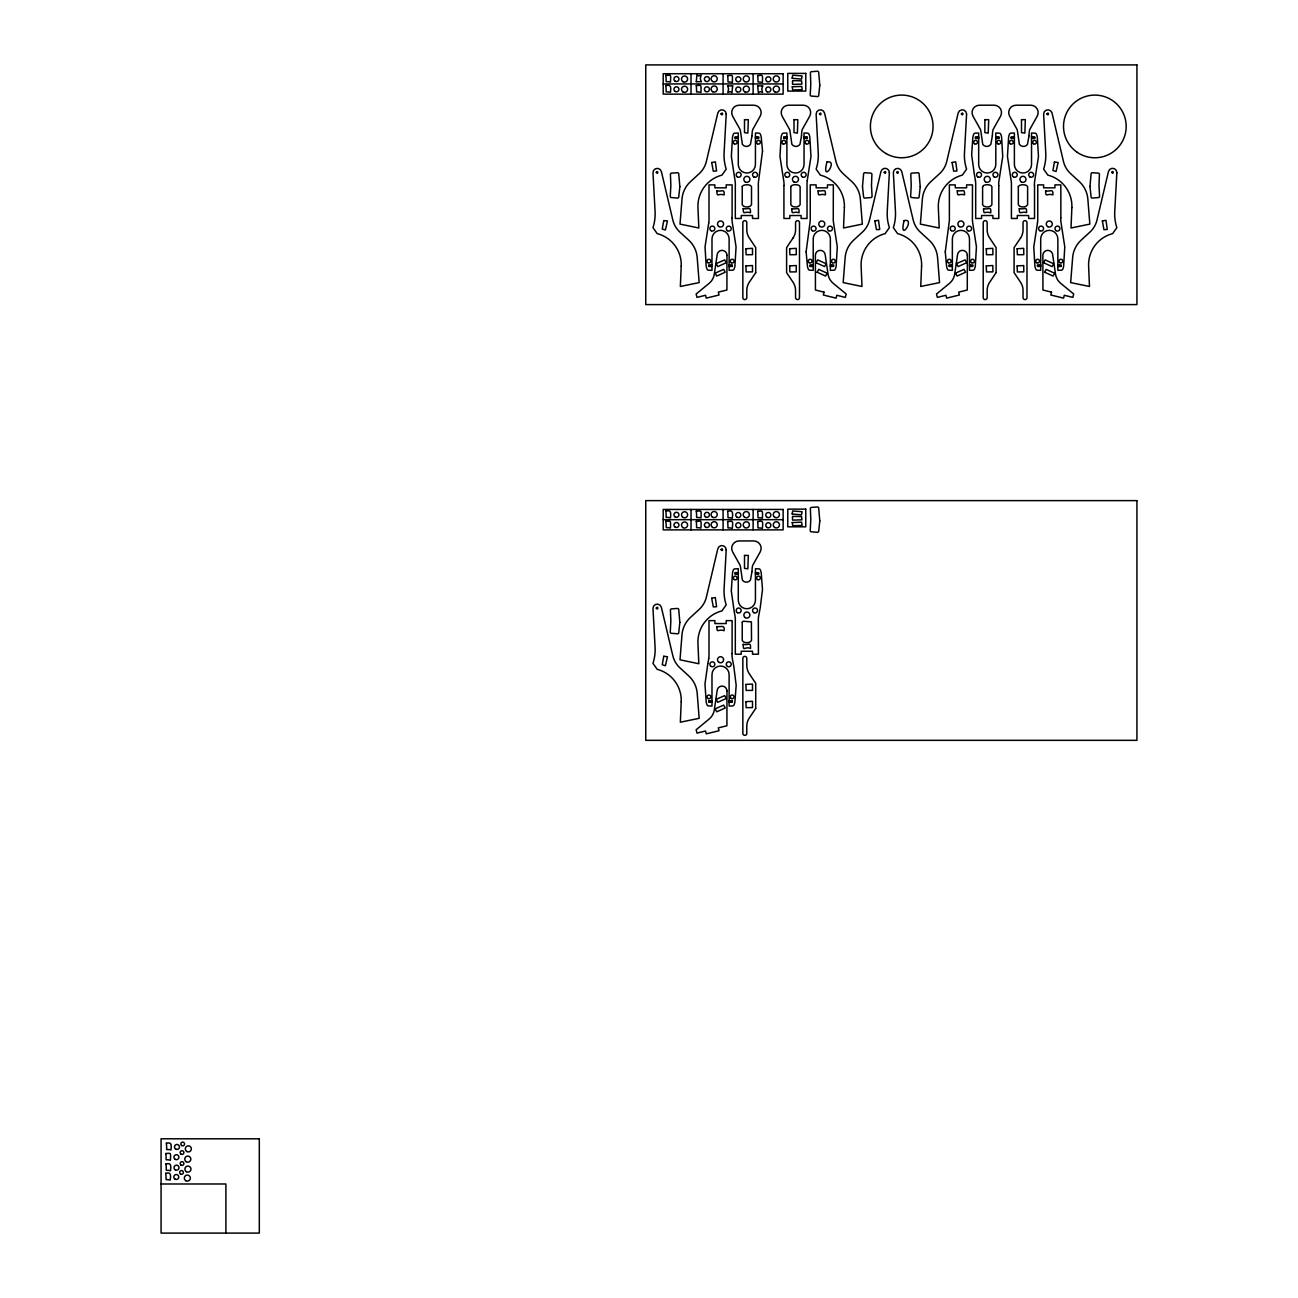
<?xml version="1.0" encoding="UTF-8"?>
<svg xmlns="http://www.w3.org/2000/svg" width="1298" height="1298" viewBox="0 0 1298 1298"><rect width="100%" height="100%" fill="white"/><g stroke="black" fill="none" stroke-linecap="round" stroke-linejoin="round"><path stroke-width="1.5" d="M701.245 81.677L696.296 81.725M727.643 85.895L732.64 85.895M757.659 85.895L762.689 85.895M708.757 222.867L705.041 246.847L706.177 266.122A61.136 61.136 0 0 0 706.437 267.388L707.086 269.27A2.239 2.239 0 0 0 708.237 270.179L711.985 270.341L711.985 238.897A8.567 8.567 0 0 1 720.552 230.33A8.567 8.567 0 0 1 729.119 238.897L729.119 270.341L732.867 270.179A2.239 2.239 0 0 0 734.019 269.27L734.652 267.388A61.136 61.136 0 0 0 734.928 266.122L736.047 246.847L732.348 222.867A22.764 22.764 0 0 1 732.023 217.853M708.757 658.605L707.913 663.343M807.259 180.487L810.974 156.506L809.838 137.231A61.136 61.136 0 0 0 809.579 135.965L808.93 134.083A2.239 2.239 0 0 0 807.794 133.175L804.046 133.013L804.046 164.457A8.567 8.567 0 0 1 795.479 173.023A8.567 8.567 0 0 1 786.896 164.457L786.896 133.013L783.165 133.175A2.239 2.239 0 0 0 782.013 134.083L781.364 135.965A61.136 61.136 0 0 0 781.104 137.231L779.968 156.506L783.684 180.487A22.764 22.764 0 0 1 784.008 185.5M1037.491 222.867L1033.776 246.847L1034.912 266.122A61.136 61.136 0 0 0 1035.171 267.388L1035.82 269.27A2.239 2.239 0 0 0 1036.972 270.179L1040.704 270.341L1040.704 238.897A8.567 8.567 0 0 1 1049.287 230.33A8.567 8.567 0 0 1 1057.854 238.897L1057.854 270.341L1061.602 270.179A2.239 2.239 0 0 0 1062.754 269.27L1063.387 267.388A61.136 61.136 0 0 0 1063.646 266.122L1064.782 246.847L1061.066 222.867A22.764 22.764 0 0 1 1060.758 217.853M760.141 608.291L762.494 589.552L761.228 572.953A61.136 61.136 0 0 0 760.969 571.704L760.336 569.822A2.239 2.239 0 0 0 759.184 568.897L755.436 568.751L755.436 600.179A8.567 8.567 0 0 1 746.869 608.762A8.567 8.567 0 0 1 738.286 600.179L738.286 568.751L734.554 568.897A2.239 2.239 0 0 0 733.402 569.822L732.753 571.704A61.136 61.136 0 0 0 732.494 572.953L731.293 590.898L734.149 611.131M707.832 663.684L704.976 683.916L706.177 701.861A61.136 61.136 0 0 0 706.437 703.127L707.086 704.992A2.239 2.239 0 0 0 708.237 705.917L711.985 706.063L711.985 674.636A8.567 8.567 0 0 1 720.552 666.052A8.567 8.567 0 0 1 729.119 674.636L729.119 706.063L732.867 705.917A2.239 2.239 0 0 0 734.019 704.992L734.652 703.127A61.136 61.136 0 0 0 734.928 701.861L736.177 685.279L733.824 666.523M759.93 609.379L758.649 616.209A22.764 22.764 0 0 0 758.34 621.223L758.421 654.208L752.516 654.208L752.516 651.255L741.207 651.255L741.207 654.208L735.317 654.208L735.317 621.223A22.764 22.764 0 0 0 735.025 616.226L734.295 611.812M696.28 81.628L696.929 74.813L698.713 75.982L701.147 75.106L700.287 78.626L701.245 81.628M732.64 85.895L731.975 92.726L730.174 91.558L727.772 92.466L728.6 88.994L727.643 85.895M762.689 85.895L761.731 88.945L762.575 92.434L760.174 91.59L758.324 92.742L757.659 85.895M663.197 83.932L783.132 83.932M738.286 136.89L735.074 136.89L735.074 138.432L738.286 138.432M755.436 136.89L758.649 136.89L758.649 138.432L755.436 138.432M786.896 136.89L783.684 136.89L783.684 138.432L786.896 138.432M804.046 136.89L807.259 136.89L807.259 138.432L804.046 138.432M978.676 136.89L975.447 136.89L975.447 138.432L978.676 138.432M995.809 136.89L999.022 136.89L999.022 138.432L995.809 138.432M1014.387 136.89L1011.174 136.89L1011.174 138.432L1014.387 138.432M1031.537 136.89L1034.749 136.89L1034.749 138.432L1031.537 138.432M735.074 137.669L738.286 137.669M755.436 137.669L758.649 137.669M783.684 137.669L786.896 137.669M804.046 137.669L807.259 137.669M975.447 137.669L978.676 137.669M995.809 137.669L999.022 137.669M1011.174 137.669L1014.387 137.669M1031.537 137.669L1034.749 137.669M711.985 264.922L708.757 264.922L708.757 266.463L711.985 266.463M729.119 264.922L732.348 264.922L732.348 266.463L729.119 266.463M813.213 264.922L810.001 264.922L810.001 266.463L813.213 266.463M830.363 264.922L833.576 264.922L833.576 266.463L830.363 266.463M952.359 264.922L949.13 264.922L949.13 266.463L952.359 266.463M969.492 264.922L972.721 264.922L972.721 266.463L969.492 266.463M1040.704 264.922L1037.491 264.922L1037.491 266.463L1040.704 266.463M1057.854 264.922L1061.066 264.922L1061.066 266.463L1057.854 266.463M708.757 265.701L711.985 265.701M729.119 265.701L732.348 265.701M810.001 265.701L813.213 265.701M830.363 265.701L833.576 265.701M949.13 265.701L952.359 265.701M969.492 265.701L972.721 265.701M1037.491 265.701L1040.704 265.701M1057.854 265.701L1061.066 265.701M663.197 519.671L783.132 519.671M738.286 572.629L735.074 572.629L735.074 574.154L738.286 574.154M755.436 572.629L758.649 572.629L758.649 574.154L755.436 574.154M735.074 573.391L738.286 573.391M755.436 573.391L758.649 573.391M711.985 700.66L708.757 700.66L708.757 702.186L711.985 702.186M729.119 700.66L732.348 700.66L732.348 702.186L729.119 702.186M708.757 701.423L711.985 701.423M729.119 701.423L732.348 701.423M161.066 1183.987L225.901 1183.987L225.901 1233.1M974.392 174.711L971.65 154.722L972.867 137.231A61.136 61.136 0 0 1 973.127 135.965L973.776 134.083A2.239 2.239 0 0 1 974.928 133.175L978.676 133.013L978.676 164.457A8.567 8.567 0 0 0 987.243 173.023A8.567 8.567 0 0 0 995.809 164.457L995.809 133.013L999.557 133.175A2.239 2.239 0 0 1 1000.709 134.083L1001.342 135.965A61.136 61.136 0 0 1 1001.602 137.231L1002.737 156.506L999.022 180.487A22.764 22.764 0 0 0 998.714 185.5M733.678 665.793L732.348 658.605A22.764 22.764 0 0 1 732.023 653.592M974.522 175.392L975.447 180.487M1060.839 217.869L1060.839 184.884L1054.933 184.884L1054.933 187.837L1043.624 187.837L1043.624 184.884L1037.735 184.884L1037.735 217.869A22.764 22.764 0 0 1 1037.443 222.867M1034.522 185.5L1034.522 218.47L1028.616 218.47L1028.616 215.517L1017.308 215.517L1017.308 218.47L1011.418 218.47L1011.418 185.5A22.764 22.764 0 0 0 1011.126 180.503L1007.459 156.506L1008.595 137.231A61.136 61.136 0 0 1 1008.854 135.965L1009.503 134.083A2.239 2.239 0 0 1 1010.655 133.175L1014.387 133.013L1014.387 164.457A8.567 8.567 0 0 0 1022.97 173.023A8.567 8.567 0 0 0 1031.537 164.457L1031.537 133.013L1035.285 133.175A2.239 2.239 0 0 1 1036.437 134.083L1037.07 135.965A61.136 61.136 0 0 1 1037.329 137.231L1038.465 156.506L1034.749 180.487A22.764 22.764 0 0 0 1034.441 185.5M998.795 185.5L998.795 218.47L992.889 218.47L992.889 215.517L981.58 215.517L981.58 218.47L975.69 218.47L975.69 185.5A22.764 22.764 0 0 0 975.398 180.503M783.927 185.5L783.927 218.47L789.817 218.47L789.817 215.517L801.126 215.517L801.126 218.47L807.031 218.47L807.031 185.5A22.764 22.764 0 0 1 807.307 180.503M753.116 73.726L753.116 94.137M753.116 509.449L753.116 529.876M732.104 217.869L732.104 184.884L726.199 184.884L726.199 187.837L714.89 187.837L714.89 184.884L709 184.884L709 217.869A22.764 22.764 0 0 1 708.708 222.867M732.104 653.592L732.104 620.622L726.199 620.622L726.199 623.559L714.89 623.559L714.89 620.622L709 620.622L709 653.592A22.764 22.764 0 0 1 708.708 658.589M723.083 73.726L723.083 94.137M723.083 509.449L723.083 529.876M691.023 73.726L691.023 94.137M691.023 509.449L691.023 529.876M762.526 151.087L758.649 180.487A22.764 22.764 0 0 0 758.34 185.5L758.421 218.47L752.516 218.47L752.516 215.517L741.207 215.517L741.207 218.47L735.317 218.47L735.317 185.5A22.764 22.764 0 0 0 735.025 180.503L731.358 156.506L732.494 137.231A61.136 61.136 0 0 1 732.753 135.965L733.402 134.083A2.239 2.239 0 0 1 734.554 133.175L738.286 133.013L738.286 164.457A8.567 8.567 0 0 0 746.869 173.023A8.567 8.567 0 0 0 755.436 164.457L755.436 133.013L759.184 133.175A2.239 2.239 0 0 1 760.336 134.083L760.969 135.965A61.136 61.136 0 0 1 761.228 137.231L762.526 151.087M806.123 251.812L807.421 266.122A61.136 61.136 0 0 0 807.681 267.388L808.33 269.27A2.239 2.239 0 0 0 809.481 270.179L813.213 270.341L813.213 238.897A8.567 8.567 0 0 1 821.796 230.33A8.567 8.567 0 0 1 830.363 238.897L830.363 270.341L834.095 270.179A2.239 2.239 0 0 0 835.247 269.27L835.896 267.388A61.136 61.136 0 0 0 836.155 266.122L837.291 246.847L833.576 222.867A22.764 22.764 0 0 1 833.267 217.853L833.332 184.884L827.443 184.884L827.443 187.837L816.134 187.837L816.134 184.884L810.244 184.884L810.244 217.869A22.764 22.764 0 0 1 809.952 222.867L806.123 251.812M945.269 251.812L946.55 266.122A61.136 61.136 0 0 0 946.826 267.388L947.459 269.27A2.239 2.239 0 0 0 948.611 270.179L952.359 270.341L952.359 238.897A8.567 8.567 0 0 1 960.926 230.33A8.567 8.567 0 0 1 969.492 238.897L969.492 270.341L973.24 270.179A2.239 2.239 0 0 0 974.392 269.27L975.041 267.388A61.136 61.136 0 0 0 975.301 266.122L976.437 246.847L972.721 222.867A22.764 22.764 0 0 1 972.397 217.853L972.478 184.884L966.588 184.884L966.588 187.837L955.279 187.837L955.279 184.884L949.373 184.884L949.373 217.869A22.764 22.764 0 0 1 949.081 222.867L945.269 251.812M726.961 255.284L726.912 290.022L718.329 292.131L719.027 295.003L706.274 298.134L705.577 295.279L696.977 297.388L696.15 293.997L709.065 283.402A14.813 14.813 0 0 0 714.322 274.105L717.194 254.57A4.916 4.916 0 0 1 722.402 250.384A4.916 4.916 0 0 1 726.961 255.284M726.961 691.023L726.912 725.76L718.329 727.87L719.027 730.725L706.274 733.857L705.577 731.001L696.977 733.11L696.15 729.736L709.065 719.124A14.813 14.813 0 0 0 714.322 709.844L717.194 690.293A4.916 4.916 0 0 1 722.402 686.123A4.916 4.916 0 0 1 726.961 691.023M862.489 186.49L863.624 197.264A2.077 2.077 0 0 0 864.582 198.075L871.283 197.523A2.077 2.077 0 0 0 872.078 196.582L871.542 186.117A10.303 10.303 0 0 1 871.526 184.559L871.915 174.127A2.109 2.109 0 0 0 871.088 173.153L864.582 172.715A2.109 2.109 0 0 0 863.624 173.543L862.489 186.49M967.335 255.284L967.286 290.022L958.703 292.131L959.4 295.003L946.648 298.134L945.95 295.279L937.351 297.388L936.523 293.997L949.438 283.402A14.813 14.813 0 0 0 954.695 274.105L957.567 254.57A4.916 4.916 0 0 1 962.792 250.384A4.916 4.916 0 0 1 967.335 255.284M1089.979 186.49L1091.131 197.264A2.077 2.077 0 0 0 1092.072 198.075L1098.773 197.523A2.077 2.077 0 0 0 1099.584 196.582L1099.033 186.117A10.303 10.303 0 0 1 1099.017 184.559L1099.422 174.127A2.109 2.109 0 0 0 1098.579 173.153L1092.089 172.715A2.109 2.109 0 0 0 1091.115 173.543L1089.979 186.49M679.844 186.669L678.708 197.264A2.077 2.077 0 0 1 677.767 198.075L671.066 197.523A2.077 2.077 0 0 1 670.255 196.582L670.806 186.117A10.303 10.303 0 0 0 670.823 184.559L670.417 174.127A2.109 2.109 0 0 1 671.244 173.153L677.751 172.715A2.109 2.109 0 0 1 678.708 173.543L679.844 186.669M679.844 622.407L678.708 632.986A2.077 2.077 0 0 1 677.767 633.797L671.066 633.262A2.077 2.077 0 0 1 670.255 632.304L670.806 621.856A10.303 10.303 0 0 0 670.823 620.298L670.417 609.849A2.109 2.109 0 0 1 671.244 608.892L677.751 608.438A2.109 2.109 0 0 1 678.708 609.281L679.844 622.407M819.801 85.197L818.665 95.776A2.077 2.077 0 0 1 817.708 96.587L811.007 96.052A2.077 2.077 0 0 1 810.212 95.095L810.747 84.646A10.303 10.303 0 0 0 810.763 83.088L810.374 72.639A2.109 2.109 0 0 1 811.201 71.682L817.708 71.228A2.109 2.109 0 0 1 818.665 72.071L819.801 85.197M819.801 520.92L818.665 531.515A2.077 2.077 0 0 1 817.708 532.326L811.007 531.774A2.077 2.077 0 0 1 810.212 530.833L810.747 520.368A10.303 10.303 0 0 0 810.763 518.811L810.374 508.362A2.109 2.109 0 0 1 811.201 507.404L817.708 506.966A2.109 2.109 0 0 1 818.665 507.794L819.801 520.92M920.233 186.669L919.081 197.264A2.077 2.077 0 0 1 918.14 198.075L911.439 197.523A2.077 2.077 0 0 1 910.628 196.582L911.18 186.117A10.303 10.303 0 0 0 911.196 184.559L910.79 174.127A2.109 2.109 0 0 1 911.618 173.153L918.124 172.715A2.109 2.109 0 0 1 919.081 173.543L920.233 186.669M715.149 273.164L716.739 276.068L725.225 272.207L723.684 269.384L715.149 273.115M716.188 263.672L717.778 266.577L726.28 262.715L724.69 259.892L716.204 263.575M715.149 708.886L716.739 711.807L725.241 707.978L723.684 705.122L715.149 708.838M716.188 699.395L717.778 702.299L726.28 698.454L724.69 695.631L716.204 699.314M955.523 273.164L957.113 276.068L965.598 272.207L964.008 269.384L955.523 273.115M956.561 263.672L958.151 266.577L966.653 262.715L965.063 259.892L956.577 263.575M165.82 1153.5C166.939 1163.138 164.1 1158.416 170.395 1160.25C170.849 1151.65 170.979 1153.419 165.82 1153.5M165.69 1173.327C167.053 1182.446 163.775 1178.519 170.249 1180.077C171.19 1173.376 170.152 1172.175 165.69 1173.278M165.917 1163.982C167.231 1173.1 164.035 1169.206 170.509 1170.715C171.401 1163.771 170.281 1163.073 165.917 1163.949M166.371 1143.262C167.458 1152.802 164.635 1148.276 170.995 1149.963C171.823 1143.019 170.736 1142.451 166.371 1143.165M665.842 75.365C666.88 84.987 664.17 80.346 670.466 82.115C670.855 73.142 671.212 75.479 665.842 75.365M665.842 85.571C666.945 95.143 664.105 90.584 670.466 92.32C671.358 85.262 670.222 84.808 665.842 85.49M665.842 511.104C666.945 520.66 664.105 516.117 670.466 517.837C671.391 511.006 670.157 510.179 665.842 511.006M665.842 521.309C667.123 530.411 663.992 526.55 670.466 528.043C670.677 519.46 671.098 521.374 665.842 521.212M696.28 85.619C697.318 95.143 694.641 90.714 700.985 92.353C700.985 83.916 701.877 85.36 696.296 85.571M696.28 521.358C697.351 530.979 694.625 526.339 700.904 528.14C701.455 519.557 701.537 521.147 696.28 521.358M696.28 511.152C697.415 520.19 694.625 516.539 701.05 517.821C701.245 508.978 701.488 511.234 696.296 511.104M727.643 75.641C728.876 84.678 725.858 80.995 732.38 82.391C732.51 73.889 733.127 75.43 727.643 75.592M727.643 521.569C728.681 531.174 726.02 526.599 732.299 528.367C733.289 519.719 732.543 521.261 727.643 521.569M727.643 511.363C728.876 520.466 725.874 516.669 732.332 518.145C733.208 511.315 732.348 510.146 727.643 511.315M757.659 75.641C758.859 84.678 755.907 81.028 762.413 82.407C762.705 74.1 763.013 75.106 757.659 75.592M757.659 521.569C758.649 531.174 756.069 526.631 762.332 528.4C763.386 520.044 762.461 520.952 757.659 521.569M757.659 511.363C758.811 520.449 755.971 516.734 762.413 518.129C762.721 509.789 762.932 510.925 757.659 511.315M792.251 86.836L792.721 89.984L802.115 89.708L801.775 86.447L792.267 86.739M792.251 522.575L792.721 525.722L802.115 525.447L801.629 522.137L792.251 522.575M716.869 190.887C717.064 198.059 717.859 192.98 724.17 194.911C724.56 187.983 722.126 192.169 716.885 190.806M716.869 626.61C716.853 633.992 718.297 628.475 724.122 630.698C725.047 624.614 721.493 627.031 716.869 626.61M743.186 208.67C743.3 215.857 744.403 210.747 750.487 212.71C750.682 205.652 748.962 209.854 743.186 208.589M751.996 135.836L750.455 144.338A4.916 4.916 0 0 1 742.375 144.338L740.655 132.396A16.663 16.663 0 0 0 740.055 129.443L732.656 116.236A7.366 7.366 0 0 1 739.049 105.203L753.781 105.203A7.366 7.366 0 0 1 760.174 116.236L752.775 129.443A16.663 16.663 0 0 0 752.175 132.396L751.996 135.836M743.186 644.408C743.332 652.391 744.289 646.08 750.52 648.367C750.812 641.163 748.881 645.755 743.186 644.327M751.996 571.574L750.455 580.076A4.916 4.916 0 0 1 742.375 580.076L740.655 568.135A16.663 16.663 0 0 0 740.055 565.165L732.656 551.975A7.366 7.366 0 0 1 739.049 540.942L753.781 540.942A7.366 7.366 0 0 1 760.174 551.975L752.775 565.165A16.663 16.663 0 0 0 752.175 568.135L751.996 571.574M791.796 208.67C791.796 216.068 793.208 210.536 799.049 212.775C799.325 205.798 797.572 209.968 791.796 208.589M801.515 135.836L799.974 144.338A4.916 4.916 0 0 1 791.877 144.338L790.158 132.396A16.663 16.663 0 0 0 789.573 129.443L782.175 116.236A7.366 7.366 0 0 1 788.567 105.203L803.3 105.203A7.366 7.366 0 0 1 809.692 116.236L802.294 129.443A16.663 16.663 0 0 0 801.693 132.396L801.515 135.836M818.097 190.887C818.243 197.994 819.233 193.078 825.447 194.83C825.544 188.194 824.181 191.601 818.113 190.806M957.243 190.887C957.567 197.913 958.184 193.142 964.576 194.83C964.479 188.291 963.554 191.52 957.259 190.806M983.56 208.67C983.592 216.052 984.711 210.503 990.763 212.84C991.104 205.587 989.66 210.033 983.576 208.589M992.37 135.836L990.828 144.338A4.916 4.916 0 0 1 982.748 144.338L981.028 132.396A16.663 16.663 0 0 0 980.428 129.443L973.029 116.236A7.366 7.366 0 0 1 979.422 105.203L994.154 105.203A7.366 7.366 0 0 1 1000.547 116.236L993.148 129.443A16.663 16.663 0 0 0 992.548 132.396L992.37 135.836M1019.287 208.67C1019.108 215.825 1020.942 210.876 1026.637 212.564C1026.734 205.603 1024.998 209.952 1019.303 208.589M1029.006 135.836L1027.464 144.338A4.916 4.916 0 0 1 1019.384 144.338L1017.648 132.396A16.663 16.663 0 0 0 1017.064 129.443L1009.666 116.236A7.366 7.366 0 0 1 1016.058 105.203L1030.79 105.203A7.366 7.366 0 0 1 1037.183 116.236L1029.785 129.443A16.663 16.663 0 0 0 1029.184 132.396L1029.006 135.836M1045.604 190.887C1045.75 198.026 1046.869 193.045 1052.938 194.83C1053.424 188.08 1050.293 191.958 1045.604 190.887M792.153 78.237L801.499 79.146L802.067 75.917L792.689 75.203L792.153 78.188M792.153 513.976L801.499 514.884L802.083 511.736L792.689 510.941L792.153 513.927M792.494 81.92L792.575 84.386L801.937 84.094L801.531 80.849L792.672 80.622L792.494 81.92M792.494 517.642L792.575 520.125L801.937 519.833L801.531 516.588L792.672 516.344L792.494 517.642M663.749 220.595L662.256 229L665.403 230.006L667.464 220.936L663.749 220.595M663.749 656.317L662.256 664.722L665.403 665.728L667.48 656.756L663.765 656.22M711.71 162.526L713.283 171.158L716.577 170.995L715.376 161.861L711.71 162.477M711.71 598.264L713.283 606.896L716.577 606.718L715.344 597.551L711.71 598.216M826.907 162.088C820.969 185.208 839.108 159.476 826.923 162.039M874.868 221.017L876.442 229.665L879.736 229.486L878.519 220.319L874.868 220.968M904.122 220.595C898.313 243.846 916.258 217.675 904.122 220.595M952.083 162.526L953.657 171.158L956.95 170.995L955.717 161.828L952.099 162.428M1054.414 162.088L1052.921 170.509L1056.069 171.498L1058.13 162.477L1054.414 162.039M1102.359 221.017L1103.933 229.665L1107.243 229.486L1106.01 220.319L1102.359 220.968M744.5 119.757L744.5 132.623L747.843 133.11L748.329 119.708L744.5 119.659M745.896 248.745L746.107 254.733L752.532 254.668L752.467 248.324L745.896 248.745M745.896 265.96L746.107 271.931L752.532 271.866L752.467 265.522L745.896 265.912M744.5 555.479L744.5 568.362L747.843 568.832L748.329 555.398L744.5 555.43M745.896 684.484L746.107 690.455L752.532 690.39L752.499 684.078L745.912 684.387M745.896 701.683L746.107 707.653L752.532 707.605L752.499 701.293L745.896 701.634M794.003 119.757L794.019 132.623L797.361 133.11L797.848 119.708L794.019 119.659M789.655 248.745L789.865 254.733L796.291 254.668L796.226 248.324L789.655 248.745M789.655 265.96L789.865 271.931L796.291 271.866L796.226 265.522L789.655 265.912M984.874 119.757L984.874 132.623L988.216 133.11L988.703 119.708L984.874 119.659M986.269 248.745L986.496 254.733L992.905 254.668L992.84 248.324L986.269 248.745M986.269 265.96L986.496 271.931L992.905 271.866L992.84 265.522L986.285 265.912M1021.494 119.757L1021.51 132.623L1024.852 133.11L1025.323 119.627L1021.51 119.659M1017.145 248.745L1017.356 254.733L1023.781 254.668L1023.716 248.324L1017.145 248.745M1017.145 265.96L1017.356 271.931L1023.781 271.866L1023.749 265.555L1017.145 265.912M742.229 186.588L742.229 204.727C743.3 207.745 750.422 207.745 751.51 204.727L751.51 186.669C750.942 184.04 742.943 184.186 742.245 186.49M742.229 622.31L742.229 640.466C743.3 643.484 750.422 643.484 751.51 640.466L751.396 621.888L743.397 621.223L742.261 622.148M790.839 186.588L790.839 204.727C791.91 207.745 799.033 207.745 800.12 204.727L800.12 186.669C799.649 184.056 791.812 184.024 790.839 186.49M982.602 186.588L982.602 204.727C983.673 207.745 990.796 207.745 991.883 204.727L991.883 186.669C991.51 184.186 983.689 183.91 982.618 186.49M1018.33 186.588L1018.33 204.727C1019.401 207.745 1026.523 207.745 1027.61 204.727L1027.61 186.669C1027.367 184.284 1019.433 183.91 1018.346 186.49M656.285 172.423C658.297 175.636 658.248 169.357 656.301 172.342M656.285 608.145C658.297 611.374 658.411 604.9 656.285 608.145M681.223 266.058L680.347 286.485L699.168 282.591L697.188 257.491A26.285 26.285 0 0 0 688.735 240.179L679.925 232.131A23.867 23.867 0 0 1 672.818 219.995L661.363 171.514A4.267 4.267 0 0 0 652.975 172.731L655.084 211.493A44.229 44.229 0 0 1 652.975 227.653L657.21 233.624A32.093 32.093 0 0 1 681.223 266.058M681.223 701.78L680.347 722.223L699.168 718.313L697.188 693.213A26.285 26.285 0 0 0 688.735 675.901L679.925 667.853A23.867 23.867 0 0 1 672.818 655.733L661.363 607.253A4.267 4.267 0 0 0 652.975 608.47L655.084 647.231A44.229 44.229 0 0 1 652.975 663.375L657.21 669.346A32.093 32.093 0 0 1 681.223 701.78M819.46 113.916C821.472 117.145 821.472 110.736 819.46 113.916M844.381 207.55L843.522 227.994L862.343 224.1L860.347 198.983A26.285 26.285 0 0 0 851.894 181.671L843.1 173.624A23.867 23.867 0 0 1 835.977 161.504L824.538 113.023A4.267 4.267 0 0 0 816.134 114.24L818.259 153.002A44.229 44.229 0 0 1 816.134 169.146L820.368 175.116A32.093 32.093 0 0 1 844.381 207.55M896.675 172.423C898.248 175.717 899.222 169.47 896.675 172.342M921.596 266.058L920.736 286.485L939.541 282.591L937.562 257.491A26.285 26.285 0 0 0 929.108 240.179L920.314 232.131A23.867 23.867 0 0 1 913.192 219.995L901.737 171.514A4.267 4.267 0 0 0 893.349 172.731L895.458 211.493A44.229 44.229 0 0 1 893.349 227.653L897.583 233.624A32.093 32.093 0 0 1 921.596 266.058M1046.951 113.916C1048.8 117.226 1049.125 110.752 1046.951 113.916M1071.872 207.55L1071.012 227.994L1089.833 224.1L1087.838 198.983A26.285 26.285 0 0 0 1079.384 181.671L1070.59 173.624A23.867 23.867 0 0 1 1063.468 161.504L1052.029 113.023A4.267 4.267 0 0 0 1043.624 114.24L1045.75 153.002A44.229 44.229 0 0 1 1043.624 169.146L1047.859 175.116A32.093 32.093 0 0 1 1071.872 207.55M721.023 113.916C722.921 117.145 723.375 110.736 721.023 113.916M721.023 549.638C723.1 552.834 722.986 546.604 721.039 549.557M884.198 172.407C885.788 175.717 886.648 169.519 884.198 172.31M961.396 113.916C963.311 117.193 963.57 110.768 961.396 113.916M1111.688 172.407C1113.798 175.555 1113.652 169.308 1111.705 172.31M726.215 114.24L724.089 153.002A44.229 44.229 0 0 0 726.215 169.146L721.964 175.116A32.093 32.093 0 0 0 697.951 207.55L698.827 227.994L680.006 224.1L682.002 198.983A26.285 26.285 0 0 1 690.455 181.671L699.249 173.624A23.867 23.867 0 0 0 706.355 161.504L717.81 113.023A4.267 4.267 0 0 1 726.215 114.24M726.215 549.963L724.089 588.724A44.229 44.229 0 0 0 726.215 604.884L721.964 610.855A32.093 32.093 0 0 0 697.951 643.289L698.827 663.732L680.006 659.822L682.002 634.722A26.285 26.285 0 0 1 690.455 617.41L699.249 609.362A23.867 23.867 0 0 0 706.355 597.242L717.81 548.762A4.267 4.267 0 0 1 726.215 549.963M889.373 172.731L887.248 211.493A44.229 44.229 0 0 0 889.373 227.653L885.139 233.624A32.093 32.093 0 0 0 861.126 266.058L861.986 286.485L843.165 282.591L845.16 257.491A26.285 26.285 0 0 1 853.613 240.179L862.407 232.131A23.867 23.867 0 0 0 869.53 219.995L880.969 171.514A4.267 4.267 0 0 1 889.373 172.731M966.588 114.24L964.463 153.002A44.229 44.229 0 0 0 966.588 169.146L962.353 175.116A32.093 32.093 0 0 0 938.34 207.55L939.2 227.994L920.379 224.1L922.375 198.983A26.285 26.285 0 0 1 930.828 181.671L939.622 173.624A23.867 23.867 0 0 0 946.745 161.504L958.184 113.023A4.267 4.267 0 0 1 966.588 114.24M1116.864 172.731L1114.739 211.493A44.229 44.229 0 0 0 1116.864 227.653L1112.629 233.624A32.093 32.093 0 0 0 1088.616 266.058L1089.476 286.485L1070.655 282.591L1072.651 257.491A26.285 26.285 0 0 1 1081.104 240.179L1089.898 232.131A23.867 23.867 0 0 0 1097.021 219.995L1108.46 171.514A4.267 4.267 0 0 1 1116.864 172.731M816.069 262.715L824.554 266.577L826.145 263.754L817.708 259.908L816.085 262.634M817.107 272.207L825.593 276.068L827.183 273.245L818.795 269.4L817.107 272.158M1043.56 262.715L1052.045 266.577L1053.635 263.754L1045.15 259.892L1043.576 262.667M1044.598 272.207L1053.084 276.068L1054.674 273.245L1046.188 269.384L1044.614 272.158M824.019 292.131L823.321 295.003L836.074 298.134L836.772 295.279L845.355 297.388L846.182 293.997L833.284 283.402A14.813 14.813 0 0 1 828.027 274.105L825.155 254.57A4.916 4.916 0 0 0 819.93 250.384A4.916 4.916 0 0 0 815.387 255.284L815.436 290.022L824.019 292.131M1051.51 292.131L1050.812 295.003L1063.565 298.134L1064.263 295.279L1072.846 297.388L1073.689 293.997L1060.774 283.402A14.813 14.813 0 0 1 1055.517 274.105L1052.646 254.57A4.916 4.916 0 0 0 1047.421 250.384A4.916 4.916 0 0 0 1042.878 255.284L1042.927 290.022L1051.51 292.131M755.728 272.645L749.271 282.283A14.732 14.732 0 0 0 746.788 290.492L746.788 297.631A1.963 1.963 0 0 1 744.809 299.595A1.963 1.963 0 0 1 742.845 297.631L742.845 222.623A1.963 1.963 0 0 1 744.809 220.644A1.963 1.963 0 0 1 746.788 222.623L746.788 229.762A14.732 14.732 0 0 0 749.271 237.972L755.728 247.61L755.728 272.645M793.062 237.972L786.604 247.61L786.604 272.645L793.062 282.283A14.732 14.732 0 0 1 795.56 290.492L795.56 297.631A1.963 1.963 0 0 0 797.524 299.595A1.963 1.963 0 0 0 799.487 297.631L799.487 222.623A1.963 1.963 0 0 0 797.524 220.644A1.963 1.963 0 0 0 795.56 222.623L795.56 229.762A14.732 14.732 0 0 1 793.062 237.972M996.101 272.645L989.644 282.283A14.732 14.732 0 0 0 987.161 290.492L987.161 297.631A1.963 1.963 0 0 1 985.198 299.595A1.963 1.963 0 0 1 983.219 297.631L983.219 222.623A1.963 1.963 0 0 1 985.198 220.644A1.963 1.963 0 0 1 987.161 222.623L987.161 229.762A14.732 14.732 0 0 0 989.644 237.972L996.101 247.61L996.101 272.645M1020.569 237.972L1014.095 247.61L1014.095 272.645L1020.569 282.283A14.732 14.732 0 0 1 1023.051 290.492L1023.051 297.631A1.963 1.963 0 0 0 1025.014 299.595A1.963 1.963 0 0 0 1026.978 297.631L1026.978 222.623A1.963 1.963 0 0 0 1025.014 220.644A1.963 1.963 0 0 0 1023.051 222.623L1023.051 229.762A14.732 14.732 0 0 1 1020.569 237.972M755.728 708.367L749.271 718.021A14.732 14.732 0 0 0 746.788 726.215L746.788 733.37A1.963 1.963 0 0 1 744.809 735.333A1.963 1.963 0 0 1 742.845 733.37L742.845 658.346A1.963 1.963 0 0 1 744.809 656.382A1.963 1.963 0 0 1 746.788 658.346L746.788 665.501A14.732 14.732 0 0 0 749.271 673.694L755.728 683.332L755.728 708.367M1136.934 64.9L645.755 64.9L645.755 304.592L1136.934 304.592L1136.934 64.9M805.766 73.402L787.772 73.402L787.772 91.087L805.766 91.087L805.766 73.402M783.132 73.726L663.197 73.726L663.197 94.137L783.132 94.137L783.132 73.726M1136.934 500.622L645.755 500.622L645.755 740.331L1136.934 740.331L1136.934 500.622M805.766 509.141L787.772 509.141L787.772 526.826L805.766 526.826L805.766 509.141M783.132 509.449L663.197 509.449L663.197 529.876L783.132 529.876L783.132 509.449M259.308 1138.8L161.066 1138.8L161.066 1233.1L259.308 1233.1L259.308 1138.8M712.44 517.107A3.083 3.083 0 0 0 717.242 514.771A3.083 3.083 0 0 0 712.829 511.785A3.083 3.083 0 0 0 712.44 517.107M705.658 517.026A2.531 2.531 0 0 0 709.438 514.835A2.531 2.531 0 0 0 705.658 512.661A2.531 2.531 0 0 0 705.658 517.026M744.76 527.556A3.099 3.099 0 0 0 749.417 524.863A3.099 3.099 0 0 0 744.76 522.169A3.099 3.099 0 0 0 744.76 527.556M737.021 527.475A2.547 2.547 0 0 0 740.85 525.268A2.547 2.547 0 0 0 737.021 523.062A2.547 2.547 0 0 0 737.021 527.475M683.04 517.448A3.067 3.067 0 0 0 687.632 514.803A3.067 3.067 0 0 0 683.04 512.142A3.067 3.067 0 0 0 683.04 517.448M675.203 516.961A2.499 2.499 0 0 0 678.951 514.787A2.499 2.499 0 0 0 675.203 512.629A2.499 2.499 0 0 0 675.203 516.961M675.203 527.166A2.499 2.499 0 0 0 678.951 525.009A2.499 2.499 0 0 0 675.203 522.834A2.499 2.499 0 0 0 675.203 527.166M683.04 527.653A3.067 3.067 0 0 0 687.632 525.009A3.067 3.067 0 0 0 683.04 522.348A3.067 3.067 0 0 0 683.04 527.653M705.658 527.231A2.531 2.531 0 0 0 709.438 525.041A2.531 2.531 0 0 0 705.658 522.867A2.531 2.531 0 0 0 705.658 527.231M712.634 527.426A3.083 3.083 0 0 0 717.259 524.765A3.083 3.083 0 0 0 712.634 522.088A3.083 3.083 0 0 0 712.634 527.426M737.021 517.269A2.547 2.547 0 0 0 740.85 515.063A2.547 2.547 0 0 0 737.021 512.856A2.547 2.547 0 0 0 737.021 517.269M744.565 517.221A3.099 3.099 0 0 0 749.4 514.868A3.099 3.099 0 0 0 744.955 511.866A3.099 3.099 0 0 0 744.565 517.221M774.776 517.35A3.131 3.131 0 0 0 779.465 514.657A3.131 3.131 0 0 0 774.776 511.947A3.131 3.131 0 0 0 774.776 517.35M774.582 527.442A3.131 3.131 0 0 0 779.449 525.09A3.131 3.131 0 0 0 774.971 522.056A3.131 3.131 0 0 0 774.582 527.442M767.037 527.491A2.564 2.564 0 0 0 770.882 525.268A2.564 2.564 0 0 0 767.037 523.045A2.564 2.564 0 0 0 767.037 527.491M766.891 517.188A2.564 2.564 0 0 0 770.882 515.241A2.564 2.564 0 0 0 767.199 512.759A2.564 2.564 0 0 0 766.891 517.188M707.994 698.486A1.866 1.866 0 0 0 710.785 696.864A1.866 1.866 0 0 0 707.994 695.257A1.866 1.866 0 0 0 707.994 698.486M731.099 698.389A1.866 1.866 0 0 0 734.035 697.026A1.866 1.866 0 0 0 731.391 695.176A1.866 1.866 0 0 0 731.099 698.389M757.561 579.573A1.866 1.866 0 0 0 760.352 577.951A1.866 1.866 0 0 0 757.561 576.344A1.866 1.866 0 0 0 757.561 579.573M734.311 579.573A1.866 1.866 0 0 0 737.102 577.951A1.866 1.866 0 0 0 734.311 576.344A1.866 1.866 0 0 0 734.311 579.573M753.814 612.656A2.482 2.482 0 0 0 757.545 610.498A2.482 2.482 0 0 0 753.814 608.356A2.482 2.482 0 0 0 753.814 612.656M745.117 617.556A3.05 3.05 0 0 0 749.903 615.349A3.05 3.05 0 0 0 745.587 612.315A3.05 3.05 0 0 0 745.117 617.556M737.426 612.656A2.482 2.482 0 0 0 741.158 610.498A2.482 2.482 0 0 0 737.426 608.356A2.482 2.482 0 0 0 737.426 612.656M727.497 666.458A2.482 2.482 0 0 0 731.228 664.316A2.482 2.482 0 0 0 727.497 662.158A2.482 2.482 0 0 0 727.497 666.458M718.8 662.24A3.05 3.05 0 0 0 723.586 660.017A3.05 3.05 0 0 0 719.27 656.983A3.05 3.05 0 0 0 718.8 662.24M710.931 666.345A2.482 2.482 0 0 0 714.825 664.544A2.482 2.482 0 0 0 711.304 662.061A2.482 2.482 0 0 0 710.931 666.345M186.425 1171.737A3.05 3.05 0 0 0 190.984 1169.092A3.05 3.05 0 0 0 186.425 1166.464A3.05 3.05 0 0 0 186.425 1171.737M185.825 1180.742A3.05 3.05 0 0 0 190.384 1178.113A3.05 3.05 0 0 0 185.825 1175.469A3.05 3.05 0 0 0 185.825 1180.742M181.606 1145.501A1.866 1.866 0 0 0 184.543 1144.138A1.866 1.866 0 0 0 181.898 1142.289A1.866 1.866 0 0 0 181.606 1145.501M186.085 1161.645A3.05 3.05 0 0 0 190.838 1159.341A3.05 3.05 0 0 0 186.458 1156.388A3.05 3.05 0 0 0 186.085 1161.645M186.815 1151.521A3.05 3.05 0 0 0 191.374 1148.892A3.05 3.05 0 0 0 186.815 1146.248A3.05 3.05 0 0 0 186.815 1151.521M181.103 1154.182A1.866 1.866 0 0 0 183.894 1152.575A1.866 1.866 0 0 0 181.103 1150.953A1.866 1.866 0 0 0 181.103 1154.182M181.103 1165.166A1.866 1.866 0 0 0 183.894 1163.543A1.866 1.866 0 0 0 181.103 1161.937A1.866 1.866 0 0 0 181.103 1165.166M180.584 1174.057A1.866 1.866 0 0 0 183.375 1172.435A1.866 1.866 0 0 0 180.584 1170.828A1.866 1.866 0 0 0 180.584 1174.057M175.717 1149.103A2.482 2.482 0 0 0 179.448 1146.945A2.482 2.482 0 0 0 175.717 1144.804A2.482 2.482 0 0 0 175.717 1149.103M175.019 1159.244A2.482 2.482 0 0 0 178.897 1157.362A2.482 2.482 0 0 0 175.327 1154.96A2.482 2.482 0 0 0 175.019 1159.244M175.262 1169.839A2.482 2.482 0 0 0 178.994 1167.681A2.482 2.482 0 0 0 175.262 1165.523A2.482 2.482 0 0 0 175.262 1169.839M175.052 1179.168A2.482 2.482 0 0 0 178.767 1177.026A2.482 2.482 0 0 0 175.052 1174.868A2.482 2.482 0 0 0 175.052 1179.168M711.109 230.736A2.482 2.482 0 0 0 714.841 228.578A2.482 2.482 0 0 0 711.109 226.436A2.482 2.482 0 0 0 711.109 230.736M718.8 226.501A3.05 3.05 0 0 0 723.586 224.294A3.05 3.05 0 0 0 719.27 221.244A3.05 3.05 0 0 0 718.8 226.501M727.497 230.736A2.482 2.482 0 0 0 731.228 228.578A2.482 2.482 0 0 0 727.497 226.436A2.482 2.482 0 0 0 727.497 230.736M737.426 176.934A2.482 2.482 0 0 0 741.158 174.776A2.482 2.482 0 0 0 737.426 172.618A2.482 2.482 0 0 0 737.426 176.934M745.344 181.98A3.05 3.05 0 0 0 749.919 179.335A3.05 3.05 0 0 0 745.344 176.706A3.05 3.05 0 0 0 745.344 181.98M753.814 176.934A2.482 2.482 0 0 0 757.545 174.776A2.482 2.482 0 0 0 753.814 172.618A2.482 2.482 0 0 0 753.814 176.934M734.311 143.835A1.866 1.866 0 0 0 737.102 142.228A1.866 1.866 0 0 0 734.311 140.606A1.866 1.866 0 0 0 734.311 143.835M757.415 143.754A1.866 1.866 0 0 0 760.352 142.391A1.866 1.866 0 0 0 757.707 140.525A1.866 1.866 0 0 0 757.415 143.754M731.245 262.748A1.866 1.866 0 0 0 734.051 261.141A1.866 1.866 0 0 0 731.245 259.519A1.866 1.866 0 0 0 731.245 262.748M707.848 262.667A1.866 1.866 0 0 0 710.785 261.304A1.866 1.866 0 0 0 708.14 259.438A1.866 1.866 0 0 0 707.848 262.667M767.037 81.547A2.564 2.564 0 0 0 770.882 79.324A2.564 2.564 0 0 0 767.037 77.117A2.564 2.564 0 0 0 767.037 81.547M767.037 91.752A2.564 2.564 0 0 0 770.882 89.546A2.564 2.564 0 0 0 767.037 87.323A2.564 2.564 0 0 0 767.037 91.752M774.776 91.834A3.131 3.131 0 0 0 779.465 89.124A3.131 3.131 0 0 0 774.776 86.431A3.131 3.131 0 0 0 774.776 91.834M774.776 81.628A3.131 3.131 0 0 0 779.465 78.918A3.131 3.131 0 0 0 774.776 76.225A3.131 3.131 0 0 0 774.776 81.628M744.76 81.612A3.099 3.099 0 0 0 749.417 78.918A3.099 3.099 0 0 0 744.76 76.241A3.099 3.099 0 0 0 744.76 81.612M736.875 81.433A2.547 2.547 0 0 0 740.834 79.519A2.547 2.547 0 0 0 737.183 77.036A2.547 2.547 0 0 0 736.875 81.433M712.634 91.704A3.083 3.083 0 0 0 717.259 89.027A3.083 3.083 0 0 0 712.634 86.366A3.083 3.083 0 0 0 712.634 91.704M705.658 91.509A2.531 2.531 0 0 0 709.438 89.319A2.531 2.531 0 0 0 705.658 87.128A2.531 2.531 0 0 0 705.658 91.509M682.845 91.817A3.067 3.067 0 0 0 687.632 89.497A3.067 3.067 0 0 0 683.235 86.512A3.067 3.067 0 0 0 682.845 91.817M675.203 91.444A2.499 2.499 0 0 0 678.951 89.27A2.499 2.499 0 0 0 675.203 87.096A2.499 2.499 0 0 0 675.203 91.444M675.041 81.141A2.499 2.499 0 0 0 678.951 79.243A2.499 2.499 0 0 0 675.349 76.809A2.499 2.499 0 0 0 675.041 81.141M683.04 81.725A3.067 3.067 0 0 0 687.632 79.064A3.067 3.067 0 0 0 683.04 76.404A3.067 3.067 0 0 0 683.04 81.725M737.021 91.736A2.547 2.547 0 0 0 740.85 89.546A2.547 2.547 0 0 0 737.021 87.339A2.547 2.547 0 0 0 737.021 91.736M744.76 91.817A3.099 3.099 0 0 0 749.417 89.124A3.099 3.099 0 0 0 744.76 86.447A3.099 3.099 0 0 0 744.76 91.817M705.658 81.303A2.531 2.531 0 0 0 709.438 79.113A2.531 2.531 0 0 0 705.658 76.923A2.531 2.531 0 0 0 705.658 81.303M712.634 81.498A3.083 3.083 0 0 0 717.259 78.821A3.083 3.083 0 0 0 712.634 76.144A3.083 3.083 0 0 0 712.634 81.498M828.546 230.622A2.482 2.482 0 0 0 832.456 228.805A2.482 2.482 0 0 0 828.935 226.323A2.482 2.482 0 0 0 828.546 230.622M820.044 226.501A3.05 3.05 0 0 0 824.814 224.294A3.05 3.05 0 0 0 820.514 221.244A3.05 3.05 0 0 0 820.044 226.501M812.353 230.736A2.482 2.482 0 0 0 816.085 228.578A2.482 2.482 0 0 0 812.353 226.436A2.482 2.482 0 0 0 812.353 230.736M802.424 176.934A2.482 2.482 0 0 0 806.155 174.776A2.482 2.482 0 0 0 802.424 172.618A2.482 2.482 0 0 0 802.424 176.934M793.954 181.98A3.05 3.05 0 0 0 798.513 179.335A3.05 3.05 0 0 0 793.954 176.706A3.05 3.05 0 0 0 793.954 181.98M785.842 176.804A2.482 2.482 0 0 0 789.752 175.003A2.482 2.482 0 0 0 786.231 172.52A2.482 2.482 0 0 0 785.842 176.804M806.026 143.754A1.866 1.866 0 0 0 808.962 142.391A1.866 1.866 0 0 0 806.318 140.525A1.866 1.866 0 0 0 806.026 143.754M782.921 143.835A1.866 1.866 0 0 0 785.712 142.228A1.866 1.866 0 0 0 782.921 140.606A1.866 1.866 0 0 0 782.921 143.835M809.092 262.667A1.866 1.866 0 0 0 812.013 261.304A1.866 1.866 0 0 0 809.384 259.438A1.866 1.866 0 0 0 809.092 262.667M832.342 262.667A1.866 1.866 0 0 0 835.279 261.304A1.866 1.866 0 0 0 832.635 259.438A1.866 1.866 0 0 0 832.342 262.667M1056.053 230.622A2.482 2.482 0 0 0 1059.947 228.805A2.482 2.482 0 0 0 1056.426 226.323A2.482 2.482 0 0 0 1056.053 230.622M1047.762 226.647A3.05 3.05 0 0 0 1052.321 224.019A3.05 3.05 0 0 0 1047.762 221.374A3.05 3.05 0 0 0 1047.762 226.647M1039.649 230.622A2.482 2.482 0 0 0 1043.56 228.805A2.482 2.482 0 0 0 1040.039 226.323A2.482 2.482 0 0 0 1039.649 230.622M1029.736 176.804A2.482 2.482 0 0 0 1033.646 175.003A2.482 2.482 0 0 0 1030.125 172.52A2.482 2.482 0 0 0 1029.736 176.804M1021.218 181.834A3.05 3.05 0 0 0 1026.004 179.611A3.05 3.05 0 0 0 1021.688 176.577A3.05 3.05 0 0 0 1021.218 181.834M1013.527 176.934A2.482 2.482 0 0 0 1017.259 174.776A2.482 2.482 0 0 0 1013.527 172.618A2.482 2.482 0 0 0 1013.527 176.934M1033.516 143.754A1.866 1.866 0 0 0 1036.453 142.391A1.866 1.866 0 0 0 1033.808 140.525A1.866 1.866 0 0 0 1033.516 143.754M1010.266 143.754A1.866 1.866 0 0 0 1013.203 142.391A1.866 1.866 0 0 0 1010.558 140.525A1.866 1.866 0 0 0 1010.266 143.754M1036.583 262.667A1.866 1.866 0 0 0 1039.52 261.304A1.866 1.866 0 0 0 1036.875 259.438A1.866 1.866 0 0 0 1036.583 262.667M1059.833 262.667A1.866 1.866 0 0 0 1062.77 261.304A1.866 1.866 0 0 0 1060.125 259.438A1.866 1.866 0 0 0 1059.833 262.667M951.304 230.622A2.482 2.482 0 0 0 955.214 228.805A2.482 2.482 0 0 0 951.694 226.323A2.482 2.482 0 0 0 951.304 230.622M959.4 226.647A3.05 3.05 0 0 0 963.976 224.019A3.05 3.05 0 0 0 959.4 221.374A3.05 3.05 0 0 0 959.4 226.647M967.886 230.736A2.482 2.482 0 0 0 971.602 228.578A2.482 2.482 0 0 0 967.886 226.436A2.482 2.482 0 0 0 967.886 230.736M977.8 176.934A2.482 2.482 0 0 0 981.531 174.776A2.482 2.482 0 0 0 977.8 172.618A2.482 2.482 0 0 0 977.8 176.934M985.49 181.834A3.05 3.05 0 0 0 990.277 179.611A3.05 3.05 0 0 0 985.961 176.577A3.05 3.05 0 0 0 985.49 181.834M994.008 176.804A2.482 2.482 0 0 0 997.919 175.003A2.482 2.482 0 0 0 994.398 172.52A2.482 2.482 0 0 0 994.008 176.804M974.538 143.754A1.866 1.866 0 0 0 977.475 142.391A1.866 1.866 0 0 0 974.83 140.525A1.866 1.866 0 0 0 974.538 143.754M997.935 143.835A1.866 1.866 0 0 0 1000.726 142.228A1.866 1.866 0 0 0 997.935 140.606A1.866 1.866 0 0 0 997.935 143.835M971.488 262.667A1.866 1.866 0 0 0 974.409 261.304A1.866 1.866 0 0 0 971.764 259.438A1.866 1.866 0 0 0 971.488 262.667M948.221 262.667A1.866 1.866 0 0 0 951.158 261.304A1.866 1.866 0 0 0 948.514 259.438A1.866 1.866 0 0 0 948.221 262.667M886.063 153.57A31.347 31.347 0 0 0 933.067 126.425A31.347 31.347 0 0 0 886.063 99.281A31.347 31.347 0 0 0 886.063 153.57M1077.291 152.385A31.347 31.347 0 0 0 1126.112 128.664A31.347 31.347 0 0 0 1081.153 98.242A31.347 31.347 0 0 0 1077.291 152.385"/></g></svg>
